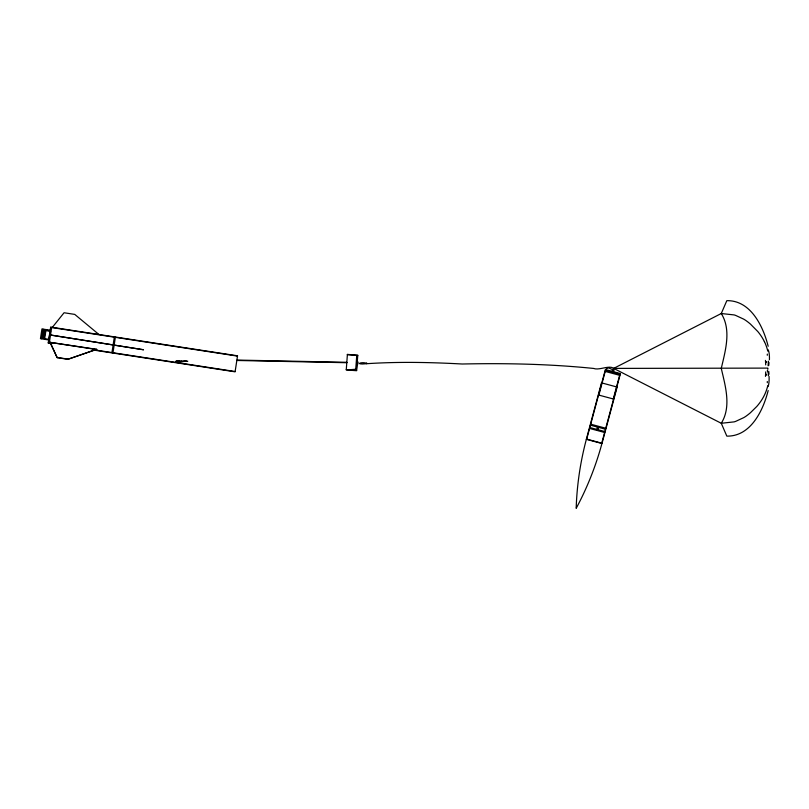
<?xml version="1.0" encoding="UTF-8"?>
<svg xmlns="http://www.w3.org/2000/svg" width="809" height="809" viewBox="0 0 809 809"><rect width="100%" height="100%" fill="white"/><g stroke="black" fill="none" stroke-linecap="round" stroke-linejoin="round"><path stroke-width="1.21" d="M768.469 361.148L768.075 365.799M355.242 369.288L351.47 369.582L355.606 369.915M355.667 370.158L356.749 355.576M356.415 370.219L357.497 355.636M357.932 363.999L358.084 362.007M767.832 368.105L613.647 368.398L721.274 423.279L734.127 421.873A17.04 14.754 0 0 0 735.705 421.368L743.693 417.656A32.876 28.477 0 0 0 746.141 416.109L747.769 414.896A75.318 65.226 0 0 0 750.408 412.752L756.819 406.442A60.948 52.777 0 0 0 764.394 395.186A59.381 51.422 0 0 0 767.781 385.671M41.471 338.597L42.887 329.334M41.734 338.637L43.16 329.374M42.017 337.919L43.211 330.143L50.643 331.275M43.14 337.464L44.06 331.478M44.08 331.316L44.182 330.679M43.828 338.455L45.092 330.183M44.04 338.577L45.334 330.133M49.066 338.395L49.754 333.935M49.794 333.672L50.219 330.881M49.288 342.945L51.655 327.544M50.047 342.369L96.696 349.326L67.835 359.307L57.156 357.659L50.047 342.369L96.665 349.539M57.156 357.659L50.077 342.167M67.835 359.307L96.696 349.326M111.955 352.582L114.322 337.181M112.977 352.734L115.353 337.333M768.166 390.525C763.231 410.375 750.712 436.587 726.826 436.132L721.274 423.279C731.599 406.735 725.329 385.954 721.274 368.398C725.329 350.843 731.599 330.072 721.274 313.518L726.826 300.665C750.712 300.21 763.231 326.421 768.166 346.282M586.353 439.338C580.366 461.858 576.908 485.036 576.18 508.335C587.213 487.807 595.839 466.014 601.936 443.524L586.323 439.327M586.626 439.418L605.385 369.531L620.442 373.576L601.663 443.453M598.852 395.095L605.698 369.612M597.548 427.172L596.688 430.358L589.579 428.446M598.347 427.385L597.497 430.57L604.606 432.481M613.283 398.968L620.129 373.485M52.352 327.352L64.063 312.749L74.741 314.398L98.971 334.511M613.647 368.398L721.274 313.518L734.127 314.923A17.04 14.754 0 0 1 735.705 315.439L743.693 319.14A32.876 28.477 0 0 1 746.141 320.698L747.769 321.901A75.318 65.226 0 0 1 750.408 324.055L757.861 331.589A60.574 52.464 0 0 1 764.394 341.62M176.008 361.583L177.252 361.815M606.598 368.105C609.298 366.851 611.907 370.815 614.243 368.995C610.35 364.192 599.55 370.765 593.654 368.449C549.968 364.01 506.131 363.069 462.242 364.01C429.599 362.23 396.906 361.572 364.272 363.868A17.798 17.798 0 0 0 362.715 364.01C354.979 363.929 363.15 361.492 366.71 363.463M176.493 361.512L176.372 361.532A2.387 1.082 5.7 0 0 176.049 361.613M178.202 361.421L178.071 361.431A3.024 1.487 6.6 0 0 177.707 361.441M180.245 361.714L187.789 361.208M185.423 361.178L181.246 361.37M181.964 361.451L186.778 361.229M181.985 361.502L186.798 361.33M346.879 362.301L237.077 360.066M346.879 362.715L237.077 360.48M179.234 361.461L179.881 361.512M178.425 361.704L177.535 361.583M347.374 354.726L357.74 355.495M346.272 369.622L356.627 370.391M50.623 327.382L237.492 356.112M50.158 330.203L41.947 328.939L40.45 338.668L48.661 339.952M50.067 330.841L45.961 330.214L44.657 338.668L48.762 339.315M48.257 342.783L50.745 343.168M94.35 349.872L235.126 371.513M51.948 343.663L48.206 343.097L50.674 327.079L237.543 355.808L235.085 371.827L93.055 349.984M57.186 357.457L67.865 359.105M612.221 370.289L614.142 370.805M619.916 374.213L605.516 370.35L619.896 374.284M605.233 371.422L619.623 375.295M598.539 395.014L613.596 399.059M590.722 424.189L605.739 428.224M590.459 425.19L605.476 429.225M597.396 427.749L598.195 427.961M590.61 427.728L596.941 429.427M597.74 429.64L604.242 431.389M596.87 429.69L597.669 429.903M767.883 369.217L767.822 368.621M768.287 373.202L768.469 375.649M366.689 362.968L366.689 363.706M180.801 361.775A13.531 6.239 5.5 0 0 178.435 361.805A9.374 5.258 9.6 0 0 178.961 361.835M180.751 361.572A12.105 7.119 7.8 0 1 181.267 361.593M181.489 360.895A11.002 7.433 11.7 0 1 179.81 360.956M180.174 362.452A15.422 11.043 14.5 0 1 179.082 362.472M179.679 360.996A10.446 6.391 11.2 0 1 177.151 361.006M178.708 361.31A12.004 7.099 8.3 0 1 179.214 361.32M176.089 360.885A12.175 6.492 7.3 0 1 178.567 360.774M765.456 360.399A19.274 2.194 88.6 0 1 765.698 364.899M764.414 341.61A59.381 51.422 0 0 1 767.781 351.126M766.436 362.574A19.982 0.536 -78.1 0 1 766.659 361.572M768.995 362.523A19.891 3.125 -82.8 0 1 768.732 365.526M769.076 376.478A19.274 4.702 81.1 0 1 768.034 386.621M767.286 381.514A19.78 1.547 85.1 0 1 767.306 382.718M767.367 370.259A19.891 1.891 83.4 0 1 767.549 372.11M765.698 371.897A19.274 2.194 -88.6 0 1 765.456 376.397M766.659 375.224A19.982 0.536 78.1 0 1 766.436 374.223M768.732 371.27A19.891 3.125 82.8 0 1 768.995 374.274M767.306 354.079A19.78 1.547 -85.1 0 1 767.286 355.282M768.115 349.751A19.365 4.753 -81 0 1 769.43 359.752M347.405 354.403L346.252 369.946L356.607 370.714L357.76 355.171L347.405 354.403M606.234 367.852L606.437 368.307A2.326 0.87 85.1 0 0 606.861 368.358L606.922 367.771A2.326 0.87 85.1 0 0 606.396 367.61L606.254 367.782M51.129 335.128L143.476 349.751L51.129 335.128M601.491 382.849L586.404 439.034L602.048 443.241L617.136 387.056L601.491 382.849"/></g></svg>
